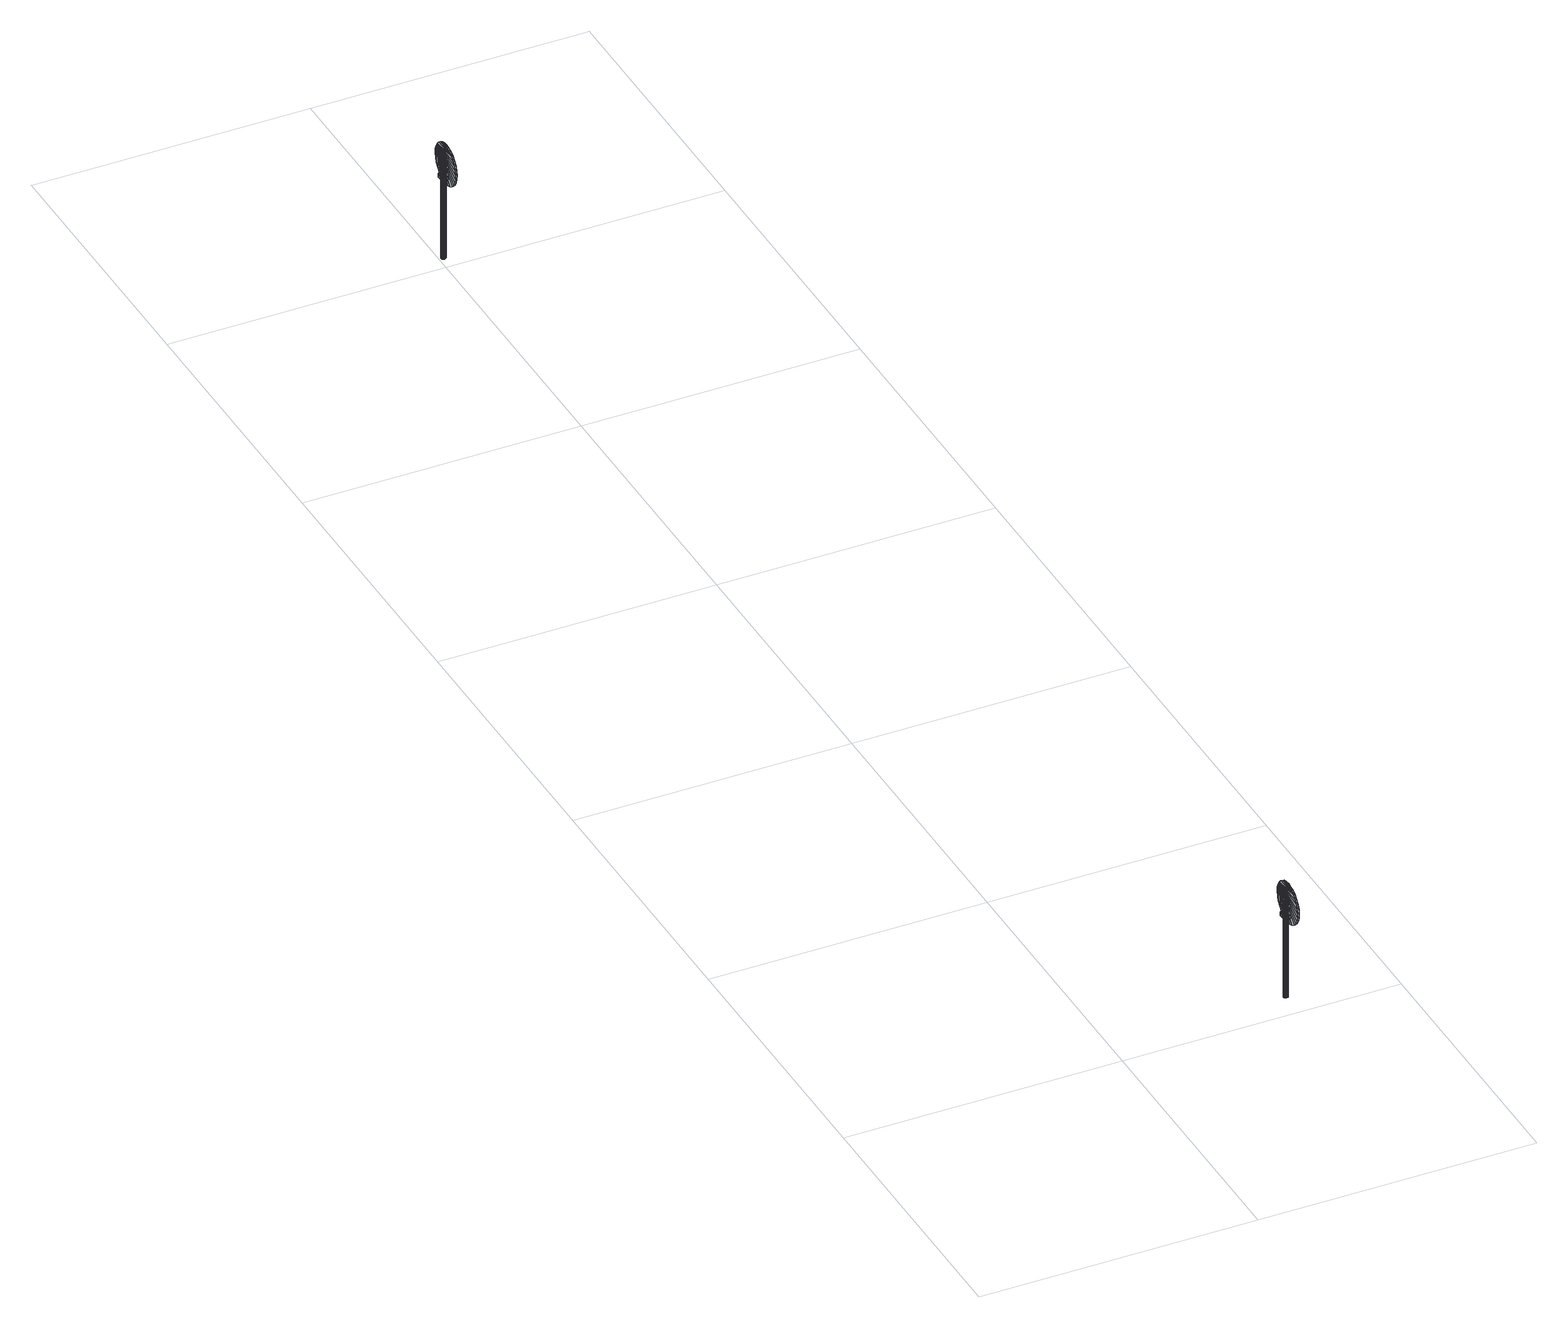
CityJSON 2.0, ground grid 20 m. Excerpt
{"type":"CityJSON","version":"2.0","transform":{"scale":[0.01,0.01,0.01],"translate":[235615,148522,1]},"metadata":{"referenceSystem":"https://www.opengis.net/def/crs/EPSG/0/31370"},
"CityObjects":{
"object1":{"type":"GenericCityObject","attributes":{"cluster":28,"mean_distance_to_centroid":0.0626,"new_centroid_x":235627.22,"new_centroid_y":148523.38,"mean_distance_to_camera":4.97,"H1":0,"H2":0,"Z_final":108.88,"cluster2":-1,"proj_x":235628.11,"proj_y":148519.51,"id_line":62572,"bearing_l":77.05,"distance":3.97,"orientation":"left","G_obj":257.05},"geometry":[{"type":"MultiSurface","lod":"2","boundaries":[[[0,1,2]],[[2,1,3]],[[3,1,4]],[[4,1,5]],[[5,1,6]],[[1,7,6]],[[1,8,7]],[[1,9,8]],[[1,10,9]],[[1,11,10]],[[1,12,11]],[[1,13,12]],[[1,14,13]],[[15,14,1]],[[16,15,1]],[[17,16,1]],[[18,17,1]],[[0,18,1]],[[19,20,0]],[[19,0,2]],[[21,19,2]],[[21,2,3]],[[21,3,22]],[[22,3,4]],[[22,4,23]],[[23,4,5]],[[23,5,24]],[[24,5,6]],[[24,6,25]],[[25,6,7]],[[25,7,26]],[[26,7,8]],[[26,8,27]],[[8,9,27]],[[27,9,28]],[[9,10,28]],[[10,29,28]],[[10,11,29]],[[11,30,29]],[[11,12,30]],[[30,12,31]],[[31,12,13]],[[31,13,32]],[[32,13,14]],[[32,14,33]],[[33,14,15]],[[33,15,34]],[[34,15,16]],[[34,16,35]],[[35,16,17]],[[36,35,17]],[[18,36,17]],[[20,36,18]],[[20,18,0]],[[37,38,20]],[[37,20,19]],[[39,37,19]],[[21,39,19]],[[39,21,40]],[[40,21,22]],[[40,22,41]],[[41,22,23]],[[41,23,42]],[[42,23,24]],[[42,24,43]],[[43,24,25]],[[43,25,44]],[[44,25,26]],[[26,45,44]],[[26,27,45]],[[27,46,45]],[[27,28,46]],[[28,47,46]],[[28,29,47]],[[47,29,48]],[[29,30,48]],[[48,30,49]],[[49,30,31]],[[49,31,50]],[[50,31,32]],[[50,32,51]],[[51,32,33]],[[51,33,52]],[[52,33,34]],[[52,34,53]],[[53,34,35]],[[54,53,35]],[[54,35,36]],[[38,54,36]],[[38,36,20]],[[55,56,38]],[[55,38,37]],[[57,55,37]],[[57,37,39]],[[57,39,58]],[[58,39,40]],[[58,40,59]],[[59,40,41]],[[59,41,60]],[[60,41,42]],[[60,42,61]],[[61,42,43]],[[61,43,62]],[[62,43,44]],[[44,63,62]],[[44,45,63]],[[45,64,63]],[[45,46,64]],[[46,65,64]],[[46,47,65]],[[47,66,65]],[[47,48,66]],[[66,48,67]],[[67,48,49]],[[67,49,68]],[[68,49,50]],[[68,50,69]],[[69,50,51]],[[69,51,70]],[[70,51,52]],[[70,52,71]],[[71,52,53]],[[72,71,53]],[[72,53,54]],[[56,72,54]],[[56,54,38]],[[73,74,56]],[[73,56,55]],[[75,73,55]],[[75,55,57]],[[75,57,76]],[[76,57,58]],[[76,58,77]],[[77,58,59]],[[77,59,78]],[[78,59,60]],[[78,60,79]],[[79,60,61]],[[79,61,80]],[[80,61,62]],[[62,81,80]],[[62,63,81]],[[63,82,81]],[[63,64,82]],[[64,83,82]],[[64,65,83]],[[65,84,83]],[[65,66,84]],[[84,66,85]],[[85,66,67]],[[85,67,86]],[[86,67,68]],[[86,68,87]],[[87,68,69]],[[87,69,88]],[[88,69,70]],[[88,70,89]],[[89,70,71]],[[90,89,71]],[[90,71,72]],[[74,90,72]],[[74,72,56]],[[91,92,74]],[[91,74,73]],[[93,91,73]],[[93,73,75]],[[93,75,94]],[[94,75,76]],[[94,76,95]],[[95,76,77]],[[95,77,96]],[[96,77,78]],[[96,78,97]],[[97,78,79]],[[97,79,98]],[[98,79,80]],[[80,99,98]],[[80,81,99]],[[81,100,99]],[[81,82,100]],[[82,101,100]],[[82,83,101]],[[83,102,101]],[[83,84,102]],[[102,84,103]],[[103,84,85]],[[103,85,104]],[[104,85,86]],[[104,86,105]],[[105,86,87]],[[105,87,106]],[[106,87,88]],[[106,88,107]],[[107,88,89]],[[108,107,89]],[[108,89,90]],[[92,108,90]],[[92,90,74]],[[92,91,109]],[[91,93,109]],[[93,94,109]],[[94,95,109]],[[95,96,109]],[[109,96,97]],[[109,97,98]],[[109,98,99]],[[109,99,100]],[[109,100,101]],[[109,101,102]],[[109,102,103]],[[109,103,104]],[[105,109,104]],[[106,109,105]],[[107,109,106]],[[108,109,107]],[[92,109,108]],[[110,111,112]],[[113,112,114]],[[115,112,113]],[[116,112,115]],[[117,112,116]],[[118,112,117]],[[119,112,118]],[[120,112,119]],[[121,112,120]],[[122,112,121]],[[122,123,112]],[[123,110,112]],[[111,124,112]],[[124,125,112]],[[125,126,112]],[[126,127,112]],[[127,128,112]],[[128,129,112]],[[129,130,112]],[[130,131,112]],[[112,131,132]],[[131,133,132]],[[131,134,133]],[[133,134,135]],[[133,135,136]],[[135,137,136]],[[133,136,138]],[[136,139,138]],[[136,137,139]],[[137,140,139]],[[137,135,140]],[[135,141,140]],[[135,134,141]],[[134,142,141]],[[134,131,142]],[[131,143,142]],[[131,130,143]],[[143,130,144]],[[144,130,129]],[[144,129,145]],[[145,129,128]],[[145,128,146]],[[146,127,147]],[[147,127,126]],[[147,126,148]],[[148,126,125]],[[148,125,149]],[[149,125,124]],[[150,149,124]],[[150,124,111]],[[151,150,111]],[[151,111,110]],[[152,151,110]],[[152,110,123]],[[146,128,127]],[[153,123,122]],[[154,153,122]],[[154,122,121]],[[155,154,121]],[[155,121,120]],[[156,155,120]],[[156,120,119]],[[157,156,119]],[[157,119,118]],[[157,118,158]],[[158,118,117]],[[158,117,159]],[[153,152,123]],[[159,117,116]],[[159,116,160]],[[160,116,115]],[[160,115,161]],[[161,115,113]],[[161,113,162]],[[162,113,114]],[[162,114,163]],[[163,114,112]],[[163,112,164]],[[164,112,132]],[[132,165,164]],[[132,133,165]],[[133,138,165]],[[138,139,140]],[[161,162,163]],[[160,161,163]],[[159,160,163]],[[158,159,163]],[[157,158,163]],[[156,157,163]],[[155,156,163]],[[154,155,163]],[[153,154,163]],[[153,163,152]],[[152,163,151]],[[151,163,150]],[[150,163,149]],[[149,163,148]],[[148,163,147]],[[147,163,146]],[[146,163,145]],[[145,163,144]],[[144,163,143]],[[143,163,142]],[[163,164,142]],[[142,164,165]],[[142,165,141]],[[165,140,141]],[[165,138,140]],[[166,167,168]],[[168,167,169]],[[170,168,169]],[[170,169,171]],[[170,171,172]],[[172,171,173]],[[172,173,174]],[[174,173,175]],[[174,175,176]],[[176,175,177]],[[176,177,178]],[[178,177,179]],[[178,179,180]],[[180,179,181]],[[180,181,182]],[[182,181,183]],[[182,183,184]],[[184,183,185]],[[184,185,186]],[[186,185,187]],[[186,187,188]],[[188,187,189]],[[188,189,190]],[[190,189,191]],[[192,190,191]],[[192,191,193]],[[194,192,193]],[[194,193,195]],[[196,194,195]],[[196,195,197]],[[198,196,197]],[[198,197,199]],[[200,198,199]],[[200,199,201]],[[202,200,201]],[[202,201,203]],[[204,202,203]],[[204,203,205]],[[206,204,205]],[[206,205,207]],[[208,206,207]],[[208,207,209]],[[210,208,209]],[[210,209,211]],[[212,210,211]],[[212,211,213]],[[214,212,213]],[[214,213,215]],[[216,214,215]],[[216,215,217]],[[216,217,218]],[[218,217,219]],[[218,219,220]],[[220,219,221]],[[220,221,222]],[[222,221,223]],[[222,223,224]],[[224,223,225]],[[224,225,226]],[[226,225,227]],[[226,227,228]],[[228,227,229]],[[228,229,230]],[[230,229,231]],[[230,231,232]],[[232,231,233]],[[232,233,234]],[[234,233,235]],[[234,235,236]],[[236,235,237]],[[238,236,237]],[[238,237,239]],[[238,239,240]],[[240,239,241]],[[241,242,240]],[[241,243,242]],[[242,243,244]],[[244,243,245]],[[244,245,246]],[[246,245,247]],[[246,247,248]],[[248,247,249]],[[248,249,250]],[[250,249,251]],[[250,251,252]],[[252,251,253]],[[252,253,254]],[[254,253,255]],[[254,255,256]],[[256,255,257]],[[256,257,258]],[[258,257,259]],[[258,259,260]],[[260,259,261]],[[260,261,262]],[[262,261,263]],[[262,263,264]],[[264,263,265]],[[264,265,266]],[[266,265,267]],[[267,268,266]],[[267,269,268]],[[269,270,268]],[[269,271,270]],[[271,272,270]],[[271,273,272]],[[273,274,272]],[[273,275,274]],[[275,276,274]],[[275,277,276]],[[277,278,276]],[[277,279,278]],[[279,280,278]],[[279,281,280]],[[281,282,280]],[[281,283,282]],[[283,284,282]],[[283,285,284]],[[285,286,284]],[[285,287,286]],[[287,288,286]],[[287,289,288]],[[288,289,290]],[[290,289,291]],[[290,291,292]],[[292,291,293]],[[292,293,294]],[[294,293,295]],[[294,295,296]],[[296,295,297]],[[296,297,298]],[[298,297,299]],[[298,299,300]],[[300,299,301]],[[300,301,302]],[[302,301,303]],[[302,303,304]],[[304,303,305]],[[304,305,306]],[[306,305,307]],[[306,307,308]],[[308,307,309]],[[308,309,310]],[[310,309,311]],[[311,166,310]],[[311,167,166]],[[169,167,311]],[[169,311,171]],[[171,311,309]],[[173,171,309]],[[173,309,307]],[[175,173,307]],[[175,307,305]],[[177,175,305]],[[177,305,303]],[[179,177,303]],[[179,303,301]],[[181,179,301]],[[181,301,299]],[[183,181,299]],[[183,299,297]],[[183,297,295]],[[185,183,295]],[[185,295,293]],[[187,185,293]],[[187,293,291]],[[189,187,291]],[[189,291,289]],[[189,289,287]],[[189,287,285]],[[191,189,285]],[[191,285,283]],[[193,191,283]],[[195,193,283]],[[195,283,281]],[[197,195,281]],[[199,197,281]],[[201,199,281]],[[201,281,279]],[[203,201,279]],[[205,203,279]],[[205,279,277]],[[205,277,207]],[[207,277,209]],[[209,277,275]],[[209,275,211]],[[211,275,273]],[[211,273,213]],[[213,273,271]],[[213,271,215]],[[215,271,269]],[[215,269,217]],[[217,269,219]],[[219,269,267]],[[219,267,221]],[[221,267,265]],[[221,265,223]],[[223,265,263]],[[223,263,225]],[[225,263,261]],[[225,261,227]],[[227,261,259]],[[227,259,229]],[[229,259,257]],[[229,257,255]],[[229,255,231]],[[231,255,253]],[[231,253,233]],[[233,253,251]],[[233,251,235]],[[251,249,235]],[[235,249,247]],[[235,247,237]],[[247,245,237]],[[237,245,243]],[[237,243,239]],[[239,243,241]],[[238,240,242]],[[168,310,166]],[[170,310,168]],[[170,308,310]],[[172,308,170]],[[172,306,308]],[[174,306,172]],[[174,304,306]],[[176,304,174]],[[176,302,304]],[[178,302,176]],[[178,300,302]],[[180,300,178]],[[180,298,300]],[[182,298,180]],[[182,296,298]],[[182,294,296]],[[184,294,182]],[[184,292,294]],[[186,292,184]],[[186,290,292]],[[188,290,186]],[[188,288,290]],[[188,286,288]],[[188,284,286]],[[190,284,188]],[[190,282,284]],[[192,282,190]],[[194,282,192]],[[194,280,282]],[[196,280,194]],[[198,280,196]],[[200,280,198]],[[200,278,280]],[[202,278,200]],[[204,278,202]],[[204,276,278]],[[204,206,276]],[[206,208,276]],[[208,274,276]],[[208,210,274]],[[210,272,274]],[[210,212,272]],[[212,270,272]],[[212,214,270]],[[214,268,270]],[[214,216,268]],[[216,218,268]],[[218,266,268]],[[218,220,266]],[[220,264,266]],[[220,222,264]],[[222,262,264]],[[222,224,262]],[[224,260,262]],[[224,226,260]],[[226,258,260]],[[226,228,258]],[[228,256,258]],[[228,254,256]],[[228,230,254]],[[230,252,254]],[[230,232,252]],[[232,250,252]],[[232,234,250]],[[250,234,248]],[[234,246,248]],[[234,236,246]],[[246,236,244]],[[236,242,244]],[[236,238,242]],[[312,313,314]],[[314,313,315]],[[316,314,315]],[[316,315,317]],[[316,317,318]],[[318,317,319]],[[318,319,320]],[[320,319,321]],[[320,321,322]],[[322,321,323]],[[322,323,324]],[[324,323,325]],[[324,325,326]],[[326,325,327]],[[326,327,328]],[[328,327,329]],[[328,329,330]],[[330,329,331]],[[330,331,332]],[[332,331,333]],[[332,333,334]],[[334,333,335]],[[334,335,336]],[[336,335,337]],[[338,336,337]],[[338,337,339]],[[340,338,339]],[[340,339,341]],[[342,340,341]],[[342,341,343]],[[344,342,343]],[[344,343,345]],[[346,344,345]],[[346,345,347]],[[348,346,347]],[[348,347,349]],[[350,348,349]],[[350,349,351]],[[352,350,351]],[[352,351,353]],[[354,352,353]],[[354,353,355]],[[356,354,355]],[[356,355,357]],[[358,356,357]],[[358,357,359]],[[360,358,359]],[[360,359,361]],[[362,360,361]],[[362,361,363]],[[362,363,364]],[[364,363,365]],[[364,365,366]],[[366,365,367]],[[366,367,368]],[[368,367,369]],[[368,369,370]],[[370,369,371]],[[370,371,372]],[[372,371,373]],[[372,373,374]],[[374,373,375]],[[374,375,376]],[[376,375,377]],[[376,377,378]],[[378,377,379]],[[378,379,380]],[[380,379,381]],[[380,381,382]],[[382,381,383]],[[384,382,383]],[[384,383,385]],[[384,385,386]],[[386,385,387]],[[387,388,386]],[[387,389,388]],[[388,389,390]],[[390,389,391]],[[390,391,392]],[[392,391,393]],[[392,393,394]],[[394,393,395]],[[394,395,396]],[[396,395,397]],[[396,397,398]],[[398,397,399]],[[398,399,400]],[[400,399,401]],[[400,401,402]],[[402,401,403]],[[402,403,404]],[[404,403,405]],[[404,405,406]],[[406,405,407]],[[406,407,408]],[[408,407,409]],[[408,409,410]],[[410,409,411]],[[410,411,412]],[[412,411,413]],[[413,414,412]],[[413,415,414]],[[415,416,414]],[[415,417,416]],[[417,418,416]],[[417,419,418]],[[419,420,418]],[[419,421,420]],[[421,422,420]],[[421,423,422]],[[423,424,422]],[[423,425,424]],[[425,426,424]],[[425,427,426]],[[427,428,426]],[[427,429,428]],[[429,430,428]],[[429,431,430]],[[431,432,430]],[[431,433,432]],[[433,434,432]],[[433,435,434]],[[434,435,436]],[[436,435,437]],[[436,437,438]],[[438,437,439]],[[438,439,440]],[[440,439,441]],[[440,441,442]],[[442,441,443]],[[442,443,444]],[[444,443,445]],[[444,445,446]],[[446,445,447]],[[446,447,448]],[[448,447,449]],[[448,449,450]],[[450,449,451]],[[450,451,452]],[[452,451,453]],[[452,453,454]],[[454,453,455]],[[454,455,456]],[[456,455,457]],[[457,312,456]],[[457,313,312]],[[315,313,457]],[[315,457,317]],[[317,457,455]],[[319,317,455]],[[319,455,453]],[[321,319,453]],[[321,453,451]],[[323,321,451]],[[323,451,449]],[[325,323,449]],[[325,449,447]],[[327,325,447]],[[327,447,445]],[[329,327,445]],[[329,445,443]],[[329,443,441]],[[331,329,441]],[[331,441,439]],[[333,331,439]],[[333,439,437]],[[335,333,437]],[[335,437,435]],[[335,435,433]],[[335,433,431]],[[337,335,431]],[[337,431,429]],[[339,337,429]],[[341,339,429]],[[341,429,427]],[[343,341,427]],[[345,343,427]],[[347,345,427]],[[347,427,425]],[[349,347,425]],[[351,349,425]],[[351,425,423]],[[351,423,353]],[[353,423,355]],[[355,423,421]],[[355,421,357]],[[357,421,419]],[[357,419,359]],[[359,419,417]],[[359,417,361]],[[361,417,415]],[[361,415,363]],[[363,415,365]],[[365,415,413]],[[365,413,367]],[[367,413,411]],[[367,411,369]],[[369,411,409]],[[369,409,371]],[[371,409,407]],[[371,407,373]],[[373,407,405]],[[373,405,375]],[[375,405,403]],[[375,403,401]],[[375,401,377]],[[377,401,399]],[[377,399,379]],[[379,399,397]],[[379,397,381]],[[397,395,381]],[[381,395,393]],[[381,393,383]],[[393,391,383]],[[383,391,389]],[[383,389,385]],[[385,389,387]],[[384,386,388]],[[314,456,312]],[[316,456,314]],[[316,454,456]],[[318,454,316]],[[318,452,454]],[[320,452,318]],[[320,450,452]],[[322,450,320]],[[322,448,450]],[[324,448,322]],[[324,446,448]],[[326,446,324]],[[326,444,446]],[[328,444,326]],[[328,442,444]],[[328,440,442]],[[330,440,328]],[[330,438,440]],[[332,438,330]],[[332,436,438]],[[334,436,332]],[[334,434,436]],[[334,432,434]],[[334,430,432]],[[336,430,334]],[[336,428,430]],[[338,428,336]],[[340,428,338]],[[340,426,428]],[[342,426,340]],[[344,426,342]],[[346,426,344]],[[346,424,426]],[[348,424,346]],[[350,424,348]],[[350,422,424]],[[350,352,422]],[[352,354,422]],[[354,420,422]],[[354,356,420]],[[356,418,420]],[[356,358,418]],[[358,416,418]],[[358,360,416]],[[360,414,416]],[[360,362,414]],[[362,364,414]],[[364,412,414]],[[364,366,412]],[[366,410,412]],[[366,368,410]],[[368,408,410]],[[368,370,408]],[[370,406,408]],[[370,372,406]],[[372,404,406]],[[372,374,404]],[[374,402,404]],[[374,400,402]],[[374,376,400]],[[376,398,400]],[[376,378,398]],[[378,396,398]],[[378,380,396]],[[396,380,394]],[[380,392,394]],[[380,382,392]],[[392,382,390]],[[382,388,390]],[[382,384,388]]]}]},
"object2":{"type":"GenericCityObject","attributes":{"cluster":26,"mean_distance_to_centroid":0.0385,"new_centroid_x":235614.88,"new_centroid_y":148622.4,"mean_distance_to_camera":6.08,"H1":0,"H2":0,"Z_final":108.76,"cluster2":-1,"proj_x":235616.13,"proj_y":148625.9,"id_line":62703,"bearing_l":289.61,"distance":3.72,"orientation":"left","G_obj":109.61},"geometry":[{"type":"MultiSurface","lod":"2","boundaries":[[[458,459,460]],[[460,459,461]],[[461,459,462]],[[462,459,463]],[[463,459,464]],[[459,465,464]],[[459,466,465]],[[459,467,466]],[[459,468,467]],[[459,469,468]],[[459,470,469]],[[459,471,470]],[[459,472,471]],[[473,472,459]],[[474,473,459]],[[475,474,459]],[[476,475,459]],[[458,476,459]],[[477,478,458]],[[477,458,460]],[[479,477,460]],[[479,460,461]],[[479,461,480]],[[480,461,462]],[[480,462,481]],[[481,462,463]],[[481,463,482]],[[482,463,464]],[[482,464,483]],[[483,464,465]],[[483,465,484]],[[484,465,466]],[[484,466,485]],[[466,467,485]],[[485,467,486]],[[467,468,486]],[[468,487,486]],[[468,469,487]],[[469,488,487]],[[469,470,488]],[[488,470,489]],[[489,470,471]],[[489,471,490]],[[490,471,472]],[[490,472,491]],[[491,472,473]],[[491,473,492]],[[492,473,474]],[[492,474,493]],[[493,474,475]],[[494,493,475]],[[476,494,475]],[[478,494,476]],[[478,476,458]],[[495,496,478]],[[495,478,477]],[[497,495,477]],[[479,497,477]],[[497,479,498]],[[498,479,480]],[[498,480,499]],[[499,480,481]],[[499,481,500]],[[500,481,482]],[[500,482,501]],[[501,482,483]],[[501,483,502]],[[502,483,484]],[[484,503,502]],[[484,485,503]],[[485,504,503]],[[485,486,504]],[[486,505,504]],[[486,487,505]],[[505,487,506]],[[487,488,506]],[[506,488,507]],[[507,488,489]],[[507,489,508]],[[508,489,490]],[[508,490,509]],[[509,490,491]],[[509,491,510]],[[510,491,492]],[[510,492,511]],[[511,492,493]],[[512,511,493]],[[512,493,494]],[[496,512,494]],[[496,494,478]],[[513,514,496]],[[513,496,495]],[[515,513,495]],[[515,495,497]],[[515,497,516]],[[516,497,498]],[[516,498,517]],[[517,498,499]],[[517,499,518]],[[518,499,500]],[[518,500,519]],[[519,500,501]],[[519,501,520]],[[520,501,502]],[[502,521,520]],[[502,503,521]],[[503,522,521]],[[503,504,522]],[[504,523,522]],[[504,505,523]],[[505,524,523]],[[505,506,524]],[[524,506,525]],[[525,506,507]],[[525,507,526]],[[526,507,508]],[[526,508,527]],[[527,508,509]],[[527,509,528]],[[528,509,510]],[[528,510,529]],[[529,510,511]],[[530,529,511]],[[530,511,512]],[[514,530,512]],[[514,512,496]],[[531,532,514]],[[531,514,513]],[[533,531,513]],[[533,513,515]],[[533,515,534]],[[534,515,516]],[[534,516,535]],[[535,516,517]],[[535,517,536]],[[536,517,518]],[[536,518,537]],[[537,518,519]],[[537,519,538]],[[538,519,520]],[[520,539,538]],[[520,521,539]],[[521,540,539]],[[521,522,540]],[[522,541,540]],[[522,523,541]],[[523,542,541]],[[523,524,542]],[[542,524,543]],[[543,524,525]],[[543,525,544]],[[544,525,526]],[[544,526,545]],[[545,526,527]],[[545,527,546]],[[546,527,528]],[[546,528,547]],[[547,528,529]],[[548,547,529]],[[548,529,530]],[[532,548,530]],[[532,530,514]],[[549,550,532]],[[549,532,531]],[[551,549,531]],[[551,531,533]],[[551,533,552]],[[552,533,534]],[[552,534,553]],[[553,534,535]],[[553,535,554]],[[554,535,536]],[[554,536,555]],[[555,536,537]],[[555,537,556]],[[556,537,538]],[[538,557,556]],[[538,539,557]],[[539,558,557]],[[539,540,558]],[[540,559,558]],[[540,541,559]],[[541,560,559]],[[541,542,560]],[[560,542,561]],[[561,542,543]],[[561,543,562]],[[562,543,544]],[[562,544,563]],[[563,544,545]],[[563,545,564]],[[564,545,546]],[[564,546,565]],[[565,546,547]],[[566,565,547]],[[566,547,548]],[[550,566,548]],[[550,548,532]],[[550,549,567]],[[549,551,567]],[[551,552,567]],[[552,553,567]],[[553,554,567]],[[567,554,555]],[[567,555,556]],[[567,556,557]],[[567,557,558]],[[567,558,559]],[[567,559,560]],[[567,560,561]],[[567,561,562]],[[563,567,562]],[[564,567,563]],[[565,567,564]],[[566,567,565]],[[550,567,566]],[[568,569,570]],[[571,570,572]],[[573,570,571]],[[574,570,573]],[[575,570,574]],[[576,570,575]],[[577,570,576]],[[578,570,577]],[[579,570,578]],[[580,570,579]],[[580,581,570]],[[581,568,570]],[[569,582,570]],[[582,583,570]],[[583,584,570]],[[584,585,570]],[[585,586,570]],[[586,587,570]],[[587,588,570]],[[588,589,570]],[[570,589,590]],[[589,591,590]],[[589,592,591]],[[591,592,593]],[[591,593,594]],[[593,595,594]],[[591,594,596]],[[594,597,596]],[[594,595,597]],[[595,598,597]],[[595,593,598]],[[593,599,598]],[[593,592,599]],[[592,600,599]],[[592,589,600]],[[589,601,600]],[[589,588,601]],[[601,588,602]],[[602,588,587]],[[602,587,603]],[[603,587,586]],[[603,586,604]],[[604,585,605]],[[605,585,584]],[[605,584,606]],[[606,584,583]],[[606,583,607]],[[607,583,582]],[[608,607,582]],[[608,582,569]],[[609,608,569]],[[609,569,568]],[[610,609,568]],[[610,568,581]],[[604,586,585]],[[611,581,580]],[[612,611,580]],[[612,580,579]],[[613,612,579]],[[613,579,578]],[[614,613,578]],[[614,578,577]],[[615,614,577]],[[615,577,576]],[[615,576,616]],[[616,576,575]],[[616,575,617]],[[611,610,581]],[[617,575,574]],[[617,574,618]],[[618,574,573]],[[618,573,619]],[[619,573,571]],[[619,571,620]],[[620,571,572]],[[620,572,621]],[[621,572,570]],[[621,570,622]],[[622,570,590]],[[590,623,622]],[[590,591,623]],[[591,596,623]],[[596,597,598]],[[619,620,621]],[[618,619,621]],[[617,618,621]],[[616,617,621]],[[615,616,621]],[[614,615,621]],[[613,614,621]],[[612,613,621]],[[611,612,621]],[[611,621,610]],[[610,621,609]],[[609,621,608]],[[608,621,607]],[[607,621,606]],[[606,621,605]],[[605,621,604]],[[604,621,603]],[[603,621,602]],[[602,621,601]],[[601,621,600]],[[621,622,600]],[[600,622,623]],[[600,623,599]],[[623,598,599]],[[623,596,598]],[[624,625,626]],[[626,625,627]],[[628,626,627]],[[628,627,629]],[[628,629,630]],[[630,629,631]],[[630,631,632]],[[632,631,633]],[[632,633,634]],[[634,633,635]],[[634,635,636]],[[636,635,637]],[[636,637,638]],[[638,637,639]],[[638,639,640]],[[640,639,641]],[[640,641,642]],[[642,641,643]],[[642,643,644]],[[644,643,645]],[[644,645,646]],[[646,645,647]],[[646,647,648]],[[648,647,649]],[[650,648,649]],[[650,649,651]],[[652,650,651]],[[652,651,653]],[[654,652,653]],[[654,653,655]],[[656,654,655]],[[656,655,657]],[[658,656,657]],[[658,657,659]],[[660,658,659]],[[660,659,661]],[[662,660,661]],[[662,661,663]],[[664,662,663]],[[664,663,665]],[[666,664,665]],[[666,665,667]],[[668,666,667]],[[668,667,669]],[[670,668,669]],[[670,669,671]],[[672,670,671]],[[672,671,673]],[[674,672,673]],[[674,673,675]],[[674,675,676]],[[676,675,677]],[[676,677,678]],[[678,677,679]],[[678,679,680]],[[680,679,681]],[[680,681,682]],[[682,681,683]],[[682,683,684]],[[684,683,685]],[[684,685,686]],[[686,685,687]],[[686,687,688]],[[688,687,689]],[[688,689,690]],[[690,689,691]],[[690,691,692]],[[692,691,693]],[[692,693,694]],[[694,693,695]],[[696,694,695]],[[696,695,697]],[[696,697,698]],[[698,697,699]],[[699,700,698]],[[699,701,700]],[[700,701,702]],[[702,701,703]],[[702,703,704]],[[704,703,705]],[[704,705,706]],[[706,705,707]],[[706,707,708]],[[708,707,709]],[[708,709,710]],[[710,709,711]],[[710,711,712]],[[712,711,713]],[[712,713,714]],[[714,713,715]],[[714,715,716]],[[716,715,717]],[[716,717,718]],[[718,717,719]],[[718,719,720]],[[720,719,721]],[[720,721,722]],[[722,721,723]],[[722,723,724]],[[724,723,725]],[[725,726,724]],[[725,727,726]],[[727,728,726]],[[727,729,728]],[[729,730,728]],[[729,731,730]],[[731,732,730]],[[731,733,732]],[[733,734,732]],[[733,735,734]],[[735,736,734]],[[735,737,736]],[[737,738,736]],[[737,739,738]],[[739,740,738]],[[739,741,740]],[[741,742,740]],[[741,743,742]],[[743,744,742]],[[743,745,744]],[[745,746,744]],[[745,747,746]],[[746,747,748]],[[748,747,749]],[[748,749,750]],[[750,749,751]],[[750,751,752]],[[752,751,753]],[[752,753,754]],[[754,753,755]],[[754,755,756]],[[756,755,757]],[[756,757,758]],[[758,757,759]],[[758,759,760]],[[760,759,761]],[[760,761,762]],[[762,761,763]],[[762,763,764]],[[764,763,765]],[[764,765,766]],[[766,765,767]],[[766,767,768]],[[768,767,769]],[[769,624,768]],[[769,625,624]],[[627,625,769]],[[627,769,629]],[[629,769,767]],[[631,629,767]],[[631,767,765]],[[633,631,765]],[[633,765,763]],[[635,633,763]],[[635,763,761]],[[637,635,761]],[[637,761,759]],[[639,637,759]],[[639,759,757]],[[641,639,757]],[[641,757,755]],[[641,755,753]],[[643,641,753]],[[643,753,751]],[[645,643,751]],[[645,751,749]],[[647,645,749]],[[647,749,747]],[[647,747,745]],[[647,745,743]],[[649,647,743]],[[649,743,741]],[[651,649,741]],[[653,651,741]],[[653,741,739]],[[655,653,739]],[[657,655,739]],[[659,657,739]],[[659,739,737]],[[661,659,737]],[[663,661,737]],[[663,737,735]],[[663,735,665]],[[665,735,667]],[[667,735,733]],[[667,733,669]],[[669,733,731]],[[669,731,671]],[[671,731,729]],[[671,729,673]],[[673,729,727]],[[673,727,675]],[[675,727,677]],[[677,727,725]],[[677,725,679]],[[679,725,723]],[[679,723,681]],[[681,723,721]],[[681,721,683]],[[683,721,719]],[[683,719,685]],[[685,719,717]],[[685,717,687]],[[687,717,715]],[[687,715,713]],[[687,713,689]],[[689,713,711]],[[689,711,691]],[[691,711,709]],[[691,709,693]],[[709,707,693]],[[693,707,705]],[[693,705,695]],[[705,703,695]],[[695,703,701]],[[695,701,697]],[[697,701,699]],[[696,698,700]],[[626,768,624]],[[628,768,626]],[[628,766,768]],[[630,766,628]],[[630,764,766]],[[632,764,630]],[[632,762,764]],[[634,762,632]],[[634,760,762]],[[636,760,634]],[[636,758,760]],[[638,758,636]],[[638,756,758]],[[640,756,638]],[[640,754,756]],[[640,752,754]],[[642,752,640]],[[642,750,752]],[[644,750,642]],[[644,748,750]],[[646,748,644]],[[646,746,748]],[[646,744,746]],[[646,742,744]],[[648,742,646]],[[648,740,742]],[[650,740,648]],[[652,740,650]],[[652,738,740]],[[654,738,652]],[[656,738,654]],[[658,738,656]],[[658,736,738]],[[660,736,658]],[[662,736,660]],[[662,734,736]],[[662,664,734]],[[664,666,734]],[[666,732,734]],[[666,668,732]],[[668,730,732]],[[668,670,730]],[[670,728,730]],[[670,672,728]],[[672,726,728]],[[672,674,726]],[[674,676,726]],[[676,724,726]],[[676,678,724]],[[678,722,724]],[[678,680,722]],[[680,720,722]],[[680,682,720]],[[682,718,720]],[[682,684,718]],[[684,716,718]],[[684,686,716]],[[686,714,716]],[[686,712,714]],[[686,688,712]],[[688,710,712]],[[688,690,710]],[[690,708,710]],[[690,692,708]],[[708,692,706]],[[692,704,706]],[[692,694,704]],[[704,694,702]],[[694,700,702]],[[694,696,700]],[[770,771,772]],[[772,771,773]],[[774,772,773]],[[774,773,775]],[[774,775,776]],[[776,775,777]],[[776,777,778]],[[778,777,779]],[[778,779,780]],[[780,779,781]],[[780,781,782]],[[782,781,783]],[[782,783,784]],[[784,783,785]],[[784,785,786]],[[786,785,787]],[[786,787,788]],[[788,787,789]],[[788,789,790]],[[790,789,791]],[[790,791,792]],[[792,791,793]],[[792,793,794]],[[794,793,795]],[[796,794,795]],[[796,795,797]],[[798,796,797]],[[798,797,799]],[[800,798,799]],[[800,799,801]],[[802,800,801]],[[802,801,803]],[[804,802,803]],[[804,803,805]],[[806,804,805]],[[806,805,807]],[[808,806,807]],[[808,807,809]],[[810,808,809]],[[810,809,811]],[[812,810,811]],[[812,811,813]],[[814,812,813]],[[814,813,815]],[[816,814,815]],[[816,815,817]],[[818,816,817]],[[818,817,819]],[[820,818,819]],[[820,819,821]],[[820,821,822]],[[822,821,823]],[[822,823,824]],[[824,823,825]],[[824,825,826]],[[826,825,827]],[[826,827,828]],[[828,827,829]],[[828,829,830]],[[830,829,831]],[[830,831,832]],[[832,831,833]],[[832,833,834]],[[834,833,835]],[[834,835,836]],[[836,835,837]],[[836,837,838]],[[838,837,839]],[[838,839,840]],[[840,839,841]],[[840,841,842]],[[842,841,843]],[[844,842,843]],[[844,843,845]],[[844,845,846]],[[846,845,847]],[[847,848,846]],[[847,849,848]],[[848,849,850]],[[850,849,851]],[[850,851,852]],[[852,851,853]],[[852,853,854]],[[854,853,855]],[[854,855,856]],[[856,855,857]],[[856,857,858]],[[858,857,859]],[[858,859,860]],[[860,859,861]],[[860,861,862]],[[862,861,863]],[[862,863,864]],[[864,863,865]],[[864,865,866]],[[866,865,867]],[[866,867,868]],[[868,867,869]],[[868,869,870]],[[870,869,871]],[[870,871,872]],[[872,871,873]],[[873,874,872]],[[873,875,874]],[[875,876,874]],[[875,877,876]],[[877,878,876]],[[877,879,878]],[[879,880,878]],[[879,881,880]],[[881,882,880]],[[881,883,882]],[[883,884,882]],[[883,885,884]],[[885,886,884]],[[885,887,886]],[[887,888,886]],[[887,889,888]],[[889,890,888]],[[889,891,890]],[[891,892,890]],[[891,893,892]],[[893,894,892]],[[893,895,894]],[[894,895,896]],[[896,895,897]],[[896,897,898]],[[898,897,899]],[[898,899,900]],[[900,899,901]],[[900,901,902]],[[902,901,903]],[[902,903,904]],[[904,903,905]],[[904,905,906]],[[906,905,907]],[[906,907,908]],[[908,907,909]],[[908,909,910]],[[910,909,911]],[[910,911,912]],[[912,911,913]],[[912,913,914]],[[914,913,915]],[[914,915,916]],[[916,915,917]],[[917,770,916]],[[917,771,770]],[[773,771,917]],[[773,917,775]],[[775,917,915]],[[777,775,915]],[[777,915,913]],[[779,777,913]],[[779,913,911]],[[781,779,911]],[[781,911,909]],[[783,781,909]],[[783,909,907]],[[785,783,907]],[[785,907,905]],[[787,785,905]],[[787,905,903]],[[787,903,901]],[[789,787,901]],[[789,901,899]],[[791,789,899]],[[791,899,897]],[[793,791,897]],[[793,897,895]],[[793,895,893]],[[793,893,891]],[[795,793,891]],[[795,891,889]],[[797,795,889]],[[799,797,889]],[[799,889,887]],[[801,799,887]],[[803,801,887]],[[805,803,887]],[[805,887,885]],[[807,805,885]],[[809,807,885]],[[809,885,883]],[[809,883,811]],[[811,883,813]],[[813,883,881]],[[813,881,815]],[[815,881,879]],[[815,879,817]],[[817,879,877]],[[817,877,819]],[[819,877,875]],[[819,875,821]],[[821,875,823]],[[823,875,873]],[[823,873,825]],[[825,873,827]],[[827,873,871]],[[827,871,829]],[[829,871,869]],[[829,869,831]],[[831,869,867]],[[831,867,833]],[[833,867,865]],[[833,865,835]],[[835,865,863]],[[835,863,861]],[[835,861,837]],[[837,861,859]],[[837,859,839]],[[839,859,857]],[[839,857,841]],[[857,855,841]],[[841,855,853]],[[841,853,843]],[[853,851,843]],[[843,851,849]],[[843,849,845]],[[845,849,847]],[[844,846,848]],[[772,916,770]],[[774,916,772]],[[774,914,916]],[[776,914,774]],[[776,912,914]],[[778,912,776]],[[778,910,912]],[[780,910,778]],[[780,908,910]],[[782,908,780]],[[782,906,908]],[[784,906,782]],[[784,904,906]],[[786,904,784]],[[786,902,904]],[[786,900,902]],[[788,900,786]],[[788,898,900]],[[790,898,788]],[[790,896,898]],[[792,896,790]],[[792,894,896]],[[792,892,894]],[[792,890,892]],[[794,890,792]],[[794,888,890]],[[796,888,794]],[[798,888,796]],[[798,886,888]],[[800,886,798]],[[802,886,800]],[[804,886,802]],[[804,884,886]],[[806,884,804]],[[808,884,806]],[[808,882,884]],[[808,810,882]],[[810,812,882]],[[812,880,882]],[[812,814,880]],[[814,878,880]],[[814,816,878]],[[816,876,878]],[[816,818,876]],[[818,874,876]],[[818,820,874]],[[820,822,874]],[[822,872,874]],[[822,824,872]],[[824,826,872]],[[826,870,872]],[[826,828,870]],[[828,868,870]],[[828,830,868]],[[830,866,868]],[[830,832,866]],[[832,864,866]],[[832,834,864]],[[834,862,864]],[[834,860,862]],[[834,836,860]],[[836,858,860]],[[836,838,858]],[[838,856,858]],[[838,840,856]],[[856,840,854]],[[840,852,854]],[[840,842,852]],[[852,842,850]],[[842,848,850]],[[842,844,848]]]}]}
},
"vertices":[
[1267,215,1],[1267,198,1],[1261,214,1],[1256,211,1],[1253,207,1],[1251,201,1],[1251,195,1],[1253,190,1],[1256,185,1],[1261,182,1],[1267,181,1],[1273,182,1],[1278,185,1],[1282,190,1],[1284,195,1],[1284,201,1],[1282,207,1],[1278,211,1],[1273,214,1],[1261,214,150],[1267,215,150],[1256,211,150],[1253,207,150],[1251,201,150],[1251,195,150],[1253,190,150],[1256,185,150],[1261,182,150],[1267,181,150],[1273,182,150],[1278,185,150],[1282,190,150],[1284,195,150],[1284,201,150],[1282,207,150],[1278,211,150],[1273,214,150],[1261,214,299],[1267,215,299],[1256,211,299],[1253,207,299],[1251,201,299],[1251,195,299],[1253,190,299],[1256,185,299],[1261,182,299],[1267,181,299],[1273,182,299],[1278,185,299],[1282,190,299],[1284,195,299],[1284,201,299],[1282,207,299],[1278,211,299],[1273,214,299],[1261,214,448],[1267,215,448],[1256,211,448],[1253,207,448],[1251,201,448],[1251,195,448],[1253,190,448],[1256,185,448],[1261,182,448],[1267,181,448],[1273,182,448],[1278,185,448],[1282,190,448],[1284,195,448],[1284,201,448],[1282,207,448],[1278,211,448],[1273,214,448],[1261,214,597],[1267,215,597],[1256,211,597],[1253,207,597],[1251,201,597],[1251,195,597],[1253,190,597],[1256,185,597],[1261,182,597],[1267,181,597],[1273,182,597],[1278,185,597],[1282,190,597],[1284,195,597],[1284,201,597],[1282,207,597],[1278,211,597],[1273,214,597],[1261,214,746],[1267,215,746],[1256,211,746],[1253,207,746],[1251,201,746],[1251,195,746],[1253,190,746],[1256,185,746],[1261,182,746],[1267,181,746],[1273,182,746],[1278,185,746],[1282,190,746],[1284,195,746],[1284,201,746],[1282,207,746],[1278,211,746],[1273,214,746],[1267,198,746],[1285,135,593],[1285,107,610],[1280,319,822],[1281,348,763],[1281,337,794],[1282,352,728],[1282,348,694],[1283,337,662],[1283,319,634],[1284,296,610],[1284,268,593],[1285,236,581],[1285,201,577],[1285,167,581],[1284,84,634],[1284,66,662],[1283,54,694],[1283,50,728],[1282,54,763],[1282,66,794],[1281,84,822],[1280,107,846],[1280,296,846],[1280,268,864],[1280,135,864],[1280,167,875],[1280,236,875],[1280,201,879],[1290,236,875],[1290,201,879],[1290,167,875],[1291,135,864],[1291,107,846],[1291,84,823],[1292,66,795],[1293,54,763],[1293,50,728],[1294,54,694],[1294,66,662],[1295,84,634],[1295,107,611],[1295,135,593],[1295,167,581],[1295,201,577],[1295,236,581],[1295,268,593],[1294,296,611],[1294,319,634],[1293,337,662],[1293,348,694],[1292,352,728],[1292,348,763],[1291,337,795],[1291,319,823],[1290,296,846],[1290,268,864],[1289,253,652],[1289,253,632],[1272,253,652],[1272,253,632],[1272,244,652],[1272,244,632],[1261,239,652],[1261,239,632],[1259,239,652],[1259,239,632],[1257,238,652],[1257,238,632],[1256,237,652],[1256,237,632],[1254,236,652],[1254,236,632],[1252,235,652],[1252,235,632],[1251,234,652],[1251,234,632],[1249,233,652],[1249,233,632],[1244,229,652],[1244,229,632],[1243,228,652],[1243,228,632],[1242,227,652],[1242,227,632],[1241,225,652],[1241,225,632],[1240,224,652],[1240,224,632],[1239,222,652],[1239,222,632],[1239,220,652],[1239,220,632],[1239,219,652],[1239,219,632],[1239,201,652],[1239,201,632],[1241,192,652],[1241,192,632],[1241,189,652],[1241,189,632],[1242,187,652],[1242,187,632],[1243,184,652],[1243,184,632],[1244,182,652],[1244,182,632],[1246,181,652],[1246,181,632],[1248,179,652],[1248,179,632],[1250,177,652],[1250,177,632],[1252,176,652],[1252,176,632],[1255,175,652],[1255,175,632],[1257,174,652],[1257,174,632],[1260,173,652],[1260,173,632],[1262,173,652],[1262,173,632],[1265,172,652],[1265,172,632],[1268,172,652],[1268,172,632],[1273,172,652],[1273,172,632],[1274,160,652],[1274,160,632],[1289,159,652],[1289,159,632],[1289,175,652],[1289,175,632],[1279,182,652],[1279,182,632],[1270,181,652],[1270,181,632],[1269,181,652],[1269,181,632],[1267,181,652],[1267,181,632],[1265,181,652],[1265,181,632],[1264,182,652],[1264,182,632],[1262,182,652],[1262,182,632],[1260,182,652],[1260,182,632],[1259,183,652],[1259,183,632],[1257,183,652],[1257,183,632],[1256,184,652],[1256,184,632],[1255,185,652],[1255,185,632],[1254,186,652],[1254,186,632],[1253,187,652],[1253,187,632],[1253,189,652],[1253,189,632],[1252,190,652],[1252,190,632],[1251,200,652],[1251,200,632],[1251,219,652],[1251,219,632],[1251,220,652],[1251,220,632],[1252,221,652],[1252,221,632],[1252,222,652],[1252,222,632],[1253,223,652],[1253,223,632],[1253,224,652],[1253,224,632],[1254,224,652],[1254,224,632],[1255,225,652],[1255,225,632],[1256,226,652],[1256,226,632],[1258,226,652],[1258,226,632],[1259,227,652],[1259,227,632],[1260,227,652],[1260,227,632],[1261,227,652],[1261,227,632],[1262,228,652],[1262,228,632],[1263,228,652],[1263,228,632],[1274,230,652],[1274,230,632],[1286,237,652],[1286,237,632],[1285,253,737],[1285,253,717],[1268,253,737],[1268,253,717],[1268,244,737],[1268,244,717],[1257,239,737],[1257,239,717],[1255,239,737],[1255,239,717],[1253,238,737],[1253,238,717],[1252,237,737],[1252,237,717],[1250,236,737],[1250,236,717],[1248,235,737],[1248,235,717],[1247,234,737],[1247,234,717],[1245,233,737],[1245,233,717],[1240,229,737],[1240,229,717],[1239,228,737],[1239,228,717],[1238,227,737],[1238,227,717],[1237,225,737],[1237,225,717],[1236,224,737],[1236,224,717],[1235,222,737],[1235,222,717],[1235,220,737],[1235,220,717],[1235,219,737],[1235,219,717],[1235,201,737],[1235,201,717],[1237,192,737],[1237,192,717],[1237,189,737],[1237,189,717],[1238,187,737],[1238,187,717],[1239,184,737],[1239,184,717],[1240,182,737],[1240,182,717],[1242,181,737],[1242,181,717],[1244,179,737],[1244,179,717],[1246,177,737],[1246,177,717],[1248,176,737],[1248,176,717],[1251,175,737],[1251,175,717],[1253,174,737],[1253,174,717],[1256,173,737],[1256,173,717],[1258,173,737],[1258,173,717],[1261,172,737],[1261,172,717],[1264,172,737],[1264,172,717],[1269,172,737],[1269,172,717],[1270,160,737],[1270,160,717],[1285,159,737],[1285,159,717],[1285,175,737],[1285,175,717],[1274,182,737],[1274,182,717],[1266,181,737],[1266,181,717],[1265,181,737],[1265,181,717],[1263,181,737],[1263,181,717],[1261,181,737],[1261,181,717],[1260,182,737],[1260,182,717],[1258,182,737],[1258,182,717],[1256,182,737],[1256,182,717],[1255,183,737],[1255,183,717],[1253,183,737],[1253,183,717],[1252,184,737],[1252,184,717],[1251,185,737],[1251,185,717],[1250,186,737],[1250,186,717],[1249,187,737],[1249,187,717],[1249,189,737],[1249,189,717],[1248,190,737],[1248,190,717],[1247,200,737],[1247,200,717],[1247,219,737],[1247,219,717],[1247,220,737],[1247,220,717],[1248,221,737],[1248,221,717],[1248,222,737],[1248,222,717],[1249,223,737],[1249,223,717],[1249,224,737],[1249,224,717],[1250,224,737],[1250,224,717],[1251,225,737],[1251,225,717],[1252,226,737],[1252,226,717],[1254,226,737],[1254,226,717],[1255,227,737],[1255,227,717],[1256,227,737],[1256,227,717],[1257,227,737],[1257,227,717],[1258,228,737],[1258,228,717],[1259,228,737],[1259,228,717],[1270,230,737],[1270,230,717],[1282,237,737],[1282,237,717],
[34,10117,1],[34,10100,1],[28,10116,1],[23,10113,1],[19,10109,1],[17,10103,1],[17,10097,1],[19,10092,1],[23,10087,1],[28,10085,1],[34,10084,1],[39,10085,1],[44,10087,1],[48,10092,1],[50,10097,1],[50,10103,1],[48,10109,1],[44,10113,1],[39,10116,1],[28,10116,150],[34,10117,150],[23,10113,150],[19,10109,150],[17,10103,150],[17,10097,150],[19,10092,150],[23,10087,150],[28,10085,150],[34,10084,150],[39,10085,150],[44,10087,150],[48,10092,150],[50,10097,150],[50,10103,150],[48,10109,150],[44,10113,150],[39,10116,150],[28,10116,299],[34,10117,299],[23,10113,299],[19,10109,299],[17,10103,299],[17,10097,299],[19,10092,299],[23,10087,299],[28,10085,299],[34,10084,299],[39,10085,299],[44,10087,299],[48,10092,299],[50,10097,299],[50,10103,299],[48,10109,299],[44,10113,299],[39,10116,299],[28,10116,448],[34,10117,448],[23,10113,448],[19,10109,448],[17,10103,448],[17,10097,448],[19,10092,448],[23,10087,448],[28,10085,448],[34,10084,448],[39,10085,448],[44,10087,448],[48,10092,448],[50,10097,448],[50,10103,448],[48,10109,448],[44,10113,448],[39,10116,448],[28,10116,597],[34,10117,597],[23,10113,597],[19,10109,597],[17,10103,597],[17,10097,597],[19,10092,597],[23,10087,597],[28,10085,597],[34,10084,597],[39,10085,597],[44,10087,597],[48,10092,597],[50,10097,597],[50,10103,597],[48,10109,597],[44,10113,597],[39,10116,597],[28,10116,746],[34,10117,746],[23,10113,746],[19,10109,746],[17,10103,746],[17,10097,746],[19,10092,746],[23,10087,746],[28,10085,746],[34,10084,746],[39,10085,746],[44,10087,746],[48,10092,746],[50,10097,746],[50,10103,746],[48,10109,746],[44,10113,746],[39,10116,746],[34,10100,746],[51,10037,593],[51,10009,610],[47,10221,822],[48,10250,763],[47,10239,794],[48,10254,728],[49,10250,694],[49,10239,662],[50,10221,634],[51,10198,610],[51,10170,593],[51,10138,581],[51,10104,577],[52,10069,581],[51,9986,634],[50,9968,662],[50,9957,694],[49,9953,728],[49,9957,763],[48,9968,794],[48,9986,822],[47,10009,846],[46,10198,846],[46,10170,864],[47,10037,864],[46,10069,875],[46,10138,875],[46,10103,879],[57,10138,875],[57,10104,879],[57,10069,875],[57,10037,864],[58,10009,846],[58,9986,823],[59,9968,795],[59,9957,763],[60,9953,728],[60,9957,694],[61,9968,662],[61,9986,634],[62,10009,611],[62,10037,593],[62,10069,581],[62,10104,577],[62,10138,581],[61,10170,593],[61,10198,611],[61,10221,634],[60,10239,662],[59,10250,694],[59,10254,728],[58,10250,763],[58,10239,795],[57,10221,823],[57,10198,846],[57,10170,864],[55,10155,652],[55,10155,632],[39,10155,652],[39,10155,632],[39,10146,652],[39,10146,632],[28,10142,652],[28,10142,632],[26,10141,652],[26,10141,632],[24,10140,652],[24,10140,632],[22,10139,652],[22,10139,632],[21,10138,652],[21,10138,632],[19,10137,652],[19,10137,632],[17,10136,652],[17,10136,632],[16,10135,652],[16,10135,632],[11,10131,652],[11,10131,632],[10,10130,652],[10,10130,632],[8,10129,652],[8,10129,632],[7,10127,652],[7,10127,632],[7,10126,652],[7,10126,632],[6,10124,652],[6,10124,632],[6,10122,652],[6,10122,632],[6,10121,652],[6,10121,632],[6,10103,652],[6,10103,632],[7,10094,652],[7,10094,632],[8,10091,652],[8,10091,632],[9,10089,652],[9,10089,632],[10,10087,652],[10,10087,632],[11,10085,652],[11,10085,632],[13,10083,652],[13,10083,632],[14,10081,652],[14,10081,632],[17,10079,652],[17,10079,632],[19,10078,652],[19,10078,632],[21,10077,652],[21,10077,632],[24,10076,652],[24,10076,632],[26,10075,652],[26,10075,632],[29,10075,652],[29,10075,632],[32,10075,652],[32,10075,632],[34,10074,652],[34,10074,632],[40,10074,652],[40,10074,632],[41,10062,652],[41,10062,632],[56,10061,652],[56,10061,632],[55,10077,652],[55,10077,632],[45,10084,652],[45,10084,632],[37,10083,652],[37,10083,632],[35,10083,652],[35,10083,632],[34,10083,652],[34,10083,632],[32,10083,652],[32,10083,632],[30,10084,652],[30,10084,632],[29,10084,652],[29,10084,632],[27,10084,652],[27,10084,632],[25,10085,652],[25,10085,632],[24,10085,652],[24,10085,632],[23,10086,652],[23,10086,632],[21,10087,652],[21,10087,632],[20,10088,652],[20,10088,632],[20,10090,652],[20,10090,632],[19,10091,652],[19,10091,632],[19,10092,652],[19,10092,632],[18,10102,652],[18,10102,632],[18,10121,652],[18,10121,632],[18,10122,652],[18,10122,632],[18,10123,652],[18,10123,632],[19,10124,652],[19,10124,632],[19,10125,652],[19,10125,632],[20,10126,652],[20,10126,632],[21,10126,652],[21,10126,632],[22,10127,652],[22,10127,632],[23,10128,652],[23,10128,632],[24,10128,652],[24,10128,632],[25,10129,652],[25,10129,632],[27,10129,652],[27,10129,632],[28,10129,652],[28,10129,632],[29,10130,652],[29,10130,632],[30,10130,652],[30,10130,632],[40,10132,652],[40,10132,632],[53,10139,652],[53,10139,632],[51,10155,737],[51,10155,717],[34,10155,737],[34,10155,717],[35,10146,737],[35,10146,717],[24,10142,737],[24,10142,717],[22,10141,737],[22,10141,717],[20,10140,737],[20,10140,717],[18,10139,737],[18,10139,717],[17,10138,737],[17,10138,717],[15,10137,737],[15,10137,717],[13,10136,737],[13,10136,717],[12,10135,737],[12,10135,717],[7,10131,737],[7,10131,717],[6,10130,737],[6,10130,717],[4,10129,737],[4,10129,717],[3,10127,737],[3,10127,717],[3,10126,737],[3,10126,717],[2,10124,737],[2,10124,717],[2,10122,737],[2,10122,717],[2,10121,737],[2,10121,717],[2,10103,737],[2,10103,717],[3,10094,737],[3,10094,717],[4,10091,737],[4,10091,717],[4,10089,737],[4,10089,717],[6,10087,737],[6,10087,717],[7,10085,737],[7,10085,717],[9,10083,737],[9,10083,717],[10,10081,737],[10,10081,717],[12,10079,737],[12,10079,717],[13,10079,737],[13,10079,717],[15,10078,737],[15,10078,717],[17,10077,737],[17,10077,717],[20,10076,737],[20,10076,717],[22,10075,737],[22,10075,717],[25,10075,737],[25,10075,717],[28,10075,737],[28,10075,717],[30,10074,737],[30,10074,717],[36,10074,737],[36,10074,717],[37,10062,737],[37,10062,717],[52,10061,737],[52,10061,717],[51,10077,737],[51,10077,717],[41,10084,737],[41,10084,717],[33,10083,737],[33,10083,717],[31,10083,737],[31,10083,717],[30,10083,737],[30,10083,717],[28,10083,737],[28,10083,717],[26,10084,737],[26,10084,717],[25,10084,737],[25,10084,717],[23,10084,737],[23,10084,717],[21,10085,737],[21,10085,717],[20,10085,737],[20,10085,717],[19,10086,737],[19,10086,717],[17,10087,737],[17,10087,717],[16,10088,737],[16,10088,717],[16,10090,737],[16,10090,717],[15,10091,737],[15,10091,717],[15,10092,737],[15,10092,717],[14,10102,737],[14,10102,717],[14,10121,737],[14,10121,717],[14,10122,737],[14,10122,717],[14,10123,737],[14,10123,717],[15,10124,737],[15,10124,717],[15,10125,737],[15,10125,717],[16,10126,737],[16,10126,717],[17,10126,737],[17,10126,717],[18,10127,737],[18,10127,717],[19,10128,737],[19,10128,717],[20,10128,737],[20,10128,717],[21,10129,737],[21,10129,717],[22,10129,737],[22,10129,717],[24,10129,737],[24,10129,717],[25,10130,737],[25,10130,717],[26,10130,737],[26,10130,717],[36,10132,737],[36,10132,717],[48,10139,737],[48,10139,717]
]}
